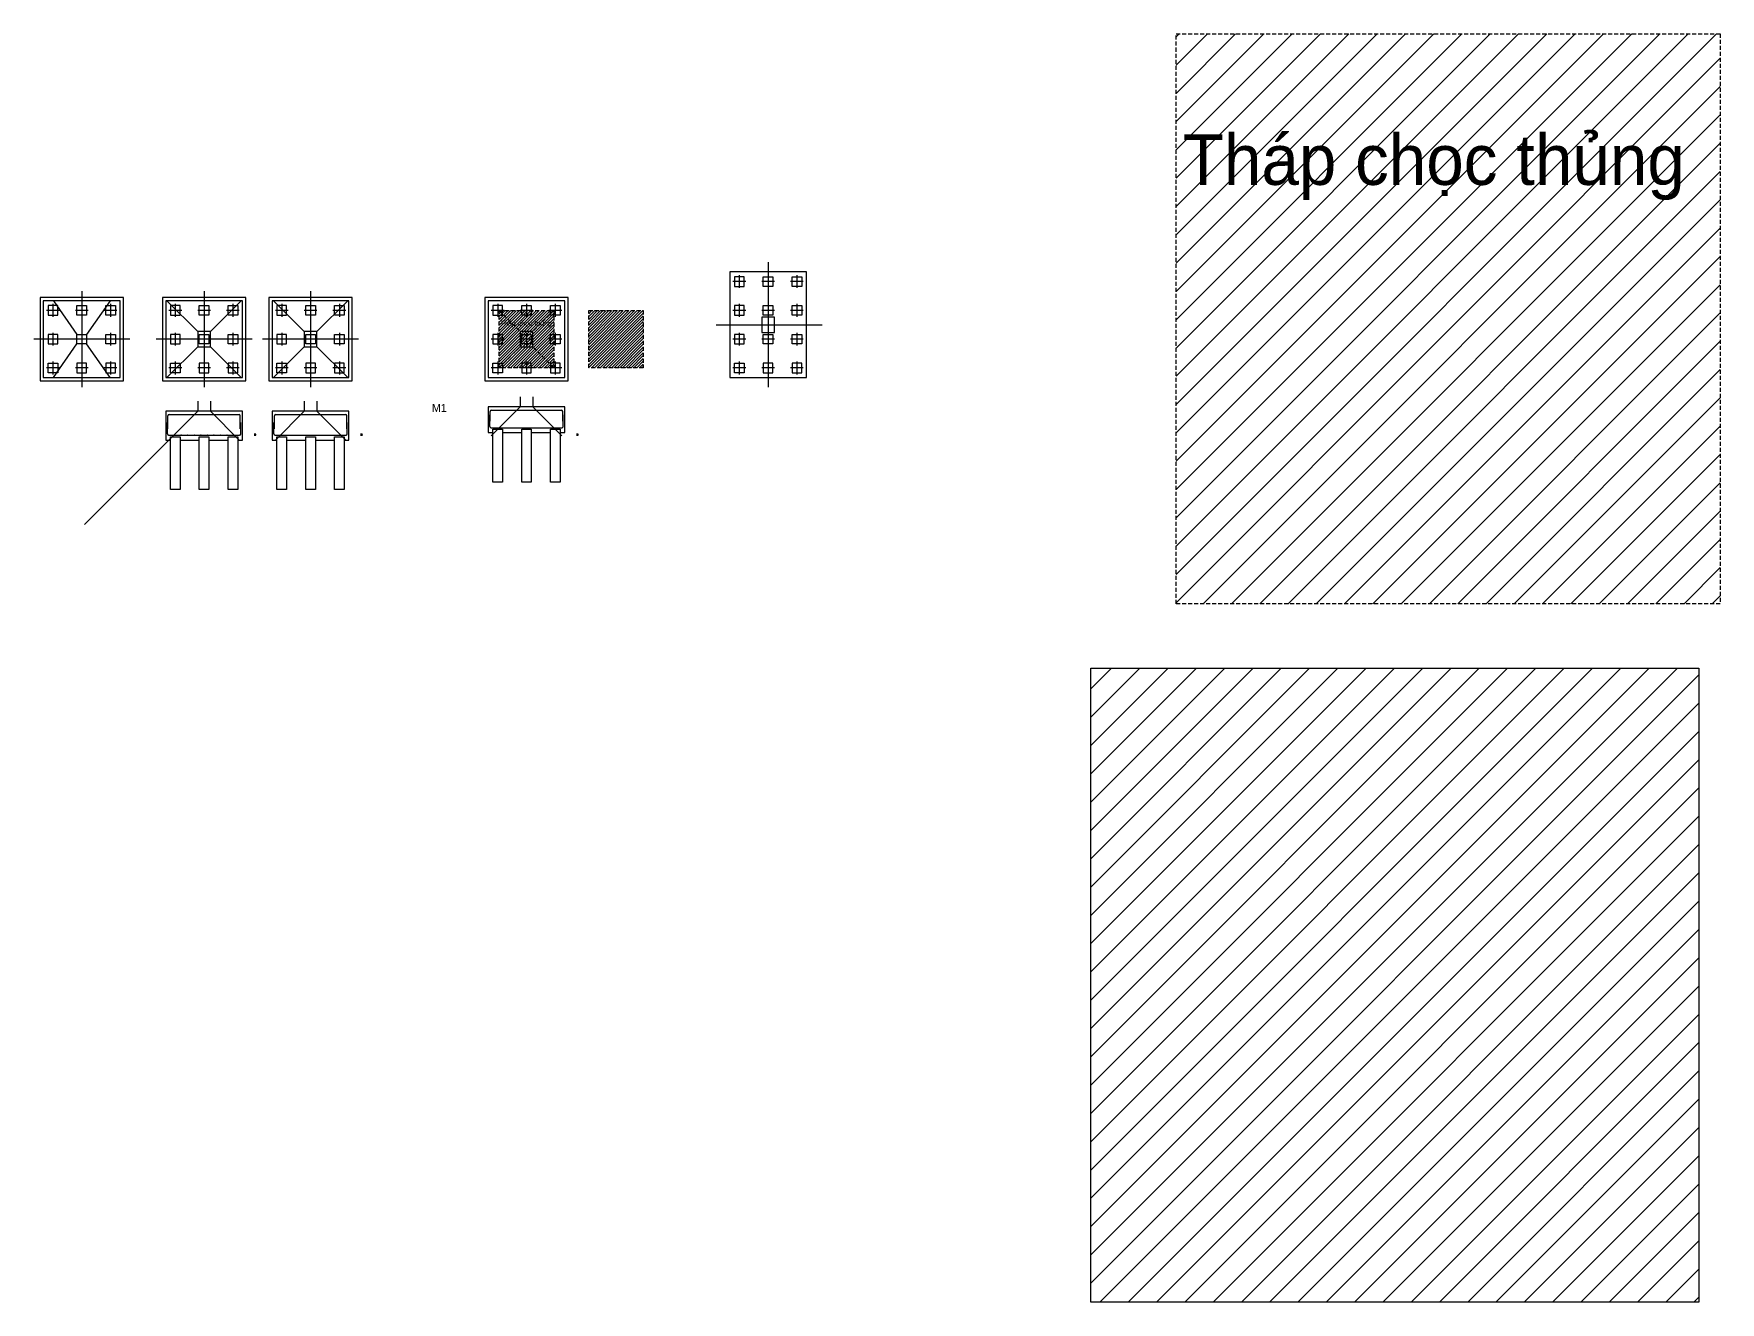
# Model space of a CAD drawing. Extents: x 394 to 18449, y -3793 to 677.
# Drawn here: x 6738 to 7265, y -1963 to -1566 of the extents above; entities that cross this region are included whole.
import ezdxf

# ---------------------------------------------------------------- set-up
doc = ezdxf.new("R2010")
doc.units = 0
doc.header["$MEASUREMENT"] = 0
doc.linetypes.add('CENTER2', pattern=[1.125, 0.75, -0.125, 0.125, -0.125])
doc.linetypes.add('HIDDEN', pattern=[0.375, 0.25, -0.125])
for name, color, linetype in [('DUT', 7, 'CENTER2'), ('TEXT', 7, 'CONTINUOUS'), ('THEP', 6, 'CONTINUOUS'), ('TUONG', 7, 'CONTINUOUS')]:
    doc.layers.add(name, color=color, linetype=linetype)
doc.styles.add('style1', font='VGOUDYN.TTF')

msp = doc.modelspace()

# ---------------------------------------------------------------- hatches: boundary and pattern name
at = {"layer": 'TUONG'}
h = msp.add_hatch(dxfattribs=at)
h.set_pattern_fill('ANSI31', color=9, scale=50, style=0)
h.set_pattern_definition([(45, (-62015.671, 14962.015), (-4.4194174, 4.4194174), [])])
h.paths.add_polyline_path([(7264.551, -1566.336), (7094.507, -1566.336), (7094.507, -1744.435), (7264.551, -1744.435)])
h = msp.add_hatch(dxfattribs=at)
h.set_pattern_fill('ANSI31', color=9, scale=5, style=0)
h.set_pattern_definition([(45, (-27.989, 0), (-0.44194174, 0.44194174), [])])
h.paths.add_polyline_path([(6900.033, -1652.835), (6883.029, -1652.835), (6883.029, -1670.645), (6900.033, -1670.645)])
h = msp.add_hatch(dxfattribs=at)
h.set_pattern_fill('ANSI31', color=256, scale=5, style=0)
h.paths.add_polyline_path([(6928.022, -1652.835), (6911.018, -1652.835), (6911.018, -1670.645), (6928.022, -1670.645)])
h = msp.add_hatch(dxfattribs=at)
h.set_pattern_fill('ANSI31', color=9, scale=50, style=0)
h.paths.add_polyline_path([(7257.874, -1764.474), (7067.829, -1764.474), (7067.829, -1962.573), (7257.874, -1962.573)])

# ---------------------------------------------------------------- linework, layer by layer
at = {"layer": 'DUT', "linetype": 'HIDDEN', "ltscale": 5}
for p, q in [((6883.029, -1652.835), (6889.529, -1659.335)), ((6900.033, -1652.835), (6893.533, -1659.335)), ((6883.029, -1670.645), (6889.529, -1664.145)), ((6900.033, -1670.645), (6893.533, -1664.145))]:
    msp.add_line(p, q, dxfattribs=at)
for points in [[(7264.551, -1744.435), (7094.507, -1744.435), (7094.507, -1566.336), (7264.551, -1566.336)], [(6900.033, -1670.645), (6883.029, -1670.645), (6883.029, -1652.835), (6900.033, -1652.835)], [(6928.022, -1670.645), (6911.018, -1670.645), (6911.018, -1652.835), (6928.022, -1652.835)]]:
    msp.add_lwpolyline(points, close=True, dxfattribs=at)
at = {"layer": 'THEP', "ltscale": 10}
for p, q in [((6779.473, -1689.699), (6779.473, -1685.639)), ((6779.873, -1685.239), (6801.711, -1685.239)), ((6802.111, -1689.699), (6802.111, -1685.639)), ((6812.755, -1689.699), (6812.755, -1685.639)), ((6813.155, -1685.239), (6834.993, -1685.239)), ((6835.393, -1689.699), (6835.393, -1685.639)), ((6880.054, -1688.993), (6880.054, -1685.418)), ((6880.212, -1687.352), (6880.212, -1684.292)), ((6880.612, -1683.892), (6902.45, -1683.892)), ((6902.85, -1687.352), (6902.85, -1684.292)), ((6903.008, -1688.993), (6903.008, -1685.418)), ((6779.315, -1691.34), (6779.315, -1687.765)), ((6802.269, -1691.34), (6802.269, -1687.765)), ((6812.597, -1691.34), (6812.597, -1687.765)), ((6835.551, -1691.34), (6835.551, -1687.765)), ((6880.454, -1689.393), (6902.608, -1689.393)), ((6779.715, -1691.74), (6801.869, -1691.74)), ((6812.997, -1691.74), (6835.151, -1691.74))]:
    msp.add_line(p, q, dxfattribs=at)
at = {"layer": 'THEP', "ltscale": 10, "const_width": 0.135}
for points in [[(6779.545, -1691.573, 1), (6779.68, -1691.573, 1)], [(6781.541, -1691.573, 1), (6781.676, -1691.573, 1)], [(6783.581, -1691.573, 1), (6783.716, -1691.573, 1)], [(6785.621, -1691.573, 1), (6785.756, -1691.573, 1)], [(6787.661, -1691.573, 1), (6787.796, -1691.573, 1)], [(6789.701, -1691.573, 1), (6789.836, -1691.573, 1)], [(6791.741, -1691.573, 1), (6791.876, -1691.573, 1)], [(6793.781, -1691.573, 1), (6793.916, -1691.573, 1)], [(6795.821, -1691.573, 1), (6795.956, -1691.573, 1)], [(6797.861, -1691.573, 1), (6797.996, -1691.573, 1)], [(6799.901, -1691.573, 1), (6800.036, -1691.573, 1)], [(6801.897, -1691.573, 1), (6802.032, -1691.573, 1)]]:
    msp.add_lwpolyline(points, format="xyb", close=True, dxfattribs=at)
at = {"layer": 'THEP', "ltscale": 10}
for points in [[(6806.412, -1691.74), (6806.807, -1691.74, 1), (6806.807, -1691.412), (6806.416, -1691.412)], [(6839.694, -1691.74), (6840.089, -1691.74, 1), (6840.089, -1691.412), (6839.698, -1691.412)], [(6907.151, -1691.74), (6907.546, -1691.74, 1), (6907.546, -1691.412), (6907.155, -1691.412)]]:
    msp.add_lwpolyline(points, format="xyb", dxfattribs=at)
for centre, start, end in [((6779.873, -1685.639), 90, 180), ((6801.711, -1685.639), 0, 90), ((6813.155, -1685.639), 90, 180), ((6834.993, -1685.639), 0, 90), ((6880.612, -1684.292), 90, 180), ((6902.45, -1684.292), 0, 90), ((6779.715, -1691.34), 180, 270), ((6801.869, -1691.34), 270, 360), ((6812.997, -1691.34), 180, 270), ((6835.151, -1691.34), 270, 360), ((6880.454, -1688.993), 180, 270), ((6902.608, -1688.993), 270, 360)]:
    msp.add_arc(centre, 0.4, start, end, dxfattribs=at)
at = {"layer": 'TUONG'}
for p, q in [((6967.034, -1637.729), (6967.034, -1676.723)), ((6960.034, -1643.74), (6956.034, -1643.74)), ((6958.034, -1641.74), (6958.034, -1645.74)), ((6969.034, -1643.74), (6965.034, -1643.74)), ((6967.034, -1641.74), (6967.034, -1645.74)), ((6978.034, -1643.74), (6974.034, -1643.74)), ((6976.034, -1641.74), (6976.034, -1645.74)), ((6752.564, -1646.74), (6752.564, -1676.74)), ((6790.792, -1646.74), (6790.792, -1676.74)), ((6824.074, -1646.74), (6824.074, -1676.74)), ((6745.564, -1652.74), (6741.564, -1652.74)), ((6743.564, -1650.74), (6743.564, -1654.74)), ((6743.712, -1649.74), (6751.064, -1660.24)), ((6754.564, -1652.74), (6750.564, -1652.74)), ((6752.564, -1650.74), (6752.564, -1654.74)), ((6761.416, -1649.74), (6754.064, -1660.24)), ((6763.564, -1652.74), (6759.564, -1652.74)), ((6761.564, -1650.74), (6761.564, -1654.74)), ((6779.195, -1649.74), (6788.79, -1659.335)), ((6783.792, -1652.74), (6779.792, -1652.74)), ((6781.792, -1650.74), (6781.792, -1654.74)), ((6792.792, -1652.74), (6788.792, -1652.74)), ((6790.792, -1650.74), (6790.792, -1654.74)), ((6802.389, -1649.74), (6792.794, -1659.335)), ((6801.792, -1652.74), (6797.792, -1652.74)), ((6799.792, -1650.74), (6799.792, -1654.74)), ((6812.477, -1649.74), (6822.072, -1659.335)), ((6817.074, -1652.74), (6813.074, -1652.74)), ((6815.074, -1650.74), (6815.074, -1654.74)), ((6826.074, -1652.74), (6822.074, -1652.74)), ((6824.074, -1650.74), (6824.074, -1654.74)), ((6835.671, -1649.74), (6826.076, -1659.335)), ((6835.074, -1652.74), (6831.074, -1652.74)), ((6833.074, -1650.74), (6833.074, -1654.74)), ((6884.531, -1652.74), (6880.531, -1652.74)), ((6882.531, -1650.74), (6882.531, -1654.74)), ((6893.531, -1652.74), (6889.531, -1652.74)), ((6891.531, -1650.74), (6891.531, -1654.74)), ((6902.531, -1652.74), (6898.531, -1652.74)), ((6900.531, -1650.74), (6900.531, -1654.74)), ((6960.034, -1652.74), (6956.034, -1652.74)), ((6958.034, -1650.74), (6958.034, -1654.74)), ((6969.034, -1652.74), (6965.034, -1652.74)), ((6967.034, -1650.74), (6967.034, -1654.74)), ((6978.034, -1652.74), (6974.034, -1652.74)), ((6976.034, -1650.74), (6976.034, -1654.74)), ((6743.564, -1659.74), (6743.564, -1663.74)), ((6752.564, -1659.74), (6752.564, -1663.74)), ((6761.564, -1659.74), (6761.564, -1663.74)), ((6781.792, -1659.74), (6781.792, -1663.74)), ((6790.792, -1659.74), (6790.792, -1663.74)), ((6799.792, -1659.74), (6799.792, -1663.74)), ((6815.074, -1659.74), (6815.074, -1663.74)), ((6824.074, -1659.74), (6824.074, -1663.74)), ((6833.074, -1659.74), (6833.074, -1663.74)), ((6882.531, -1659.74), (6882.531, -1663.74)), ((6891.531, -1659.74), (6891.531, -1663.74)), ((6900.531, -1659.74), (6900.531, -1663.74)), ((6950.81, -1657.24), (6983.942, -1657.24)), ((6958.034, -1659.74), (6958.034, -1663.74)), ((6967.034, -1659.74), (6967.034, -1663.74)), ((6976.034, -1659.74), (6976.034, -1663.74)), ((6767.564, -1661.74), (6737.564, -1661.74)), ((6745.564, -1661.74), (6741.564, -1661.74)), ((6743.712, -1673.74), (6751.064, -1663.24)), ((6754.564, -1661.74), (6750.564, -1661.74)), ((6761.416, -1673.74), (6754.064, -1663.24)), ((6763.564, -1661.74), (6759.564, -1661.74)), ((6805.792, -1661.74), (6775.792, -1661.74)), ((6779.195, -1673.74), (6788.79, -1664.145)), ((6783.792, -1661.74), (6779.792, -1661.74)), ((6792.792, -1661.74), (6788.792, -1661.74)), ((6802.389, -1673.74), (6792.794, -1664.145)), ((6801.792, -1661.74), (6797.792, -1661.74)), ((6839.074, -1661.74), (6809.074, -1661.74)), ((6812.477, -1673.74), (6822.072, -1664.145)), ((6817.074, -1661.74), (6813.074, -1661.74)), ((6826.074, -1661.74), (6822.074, -1661.74)), ((6835.671, -1673.74), (6826.076, -1664.145)), ((6835.074, -1661.74), (6831.074, -1661.74)), ((6884.531, -1661.74), (6880.531, -1661.74)), ((6893.531, -1661.74), (6889.531, -1661.74)), ((6902.531, -1661.74), (6898.531, -1661.74)), ((6960.034, -1661.74), (6956.034, -1661.74)), ((6969.034, -1661.74), (6965.034, -1661.74)), ((6978.034, -1661.74), (6974.034, -1661.74)), ((6743.564, -1668.74), (6743.564, -1672.74)), ((6752.564, -1668.74), (6752.564, -1672.74)), ((6761.564, -1668.74), (6761.564, -1672.74)), ((6781.792, -1668.74), (6781.792, -1672.74)), ((6790.792, -1668.74), (6790.792, -1672.74)), ((6799.792, -1668.74), (6799.792, -1672.74)), ((6815.074, -1668.74), (6815.074, -1672.74)), ((6824.074, -1668.74), (6824.074, -1672.74)), ((6833.074, -1668.74), (6833.074, -1672.74)), ((6882.531, -1668.74), (6882.531, -1672.74)), ((6891.531, -1668.74), (6891.531, -1672.74)), ((6900.531, -1668.74), (6900.531, -1672.74)), ((6958.034, -1668.74), (6958.034, -1672.74)), ((6967.034, -1668.74), (6967.034, -1672.74)), ((6976.034, -1668.74), (6976.034, -1672.74)), ((6745.564, -1670.74), (6741.564, -1670.74)), ((6754.564, -1670.74), (6750.564, -1670.74)), ((6763.564, -1670.74), (6759.564, -1670.74)), ((6783.792, -1670.74), (6779.792, -1670.74)), ((6792.792, -1670.74), (6788.792, -1670.74)), ((6801.792, -1670.74), (6797.792, -1670.74)), ((6817.074, -1670.74), (6813.074, -1670.74)), ((6826.074, -1670.74), (6822.074, -1670.74)), ((6835.074, -1670.74), (6831.074, -1670.74)), ((6884.531, -1670.74), (6880.531, -1670.74)), ((6893.531, -1670.74), (6889.531, -1670.74)), ((6902.531, -1670.74), (6898.531, -1670.74)), ((6960.034, -1670.74), (6956.034, -1670.74)), ((6969.034, -1670.74), (6965.034, -1670.74)), ((6978.034, -1670.74), (6974.034, -1670.74)), ((6889.529, -1679.752), (6889.529, -1682.893)), ((6893.529, -1679.752), (6893.529, -1682.893)), ((6753.434, -1719.595), (6788.79, -1684.24)), ((6779.79, -1693.24), (6788.79, -1684.24)), ((6788.79, -1681.099), (6788.79, -1684.24)), ((6792.79, -1681.099), (6792.79, -1684.24)), ((6801.794, -1693.24), (6792.794, -1684.24)), ((6802.792, -1693.24), (6802.792, -1684.24)), ((6813.072, -1693.24), (6822.072, -1684.24)), ((6822.072, -1681.099), (6822.072, -1684.24)), ((6826.072, -1681.099), (6826.072, -1684.24)), ((6835.076, -1693.24), (6826.076, -1684.24)), ((6836.074, -1693.24), (6836.074, -1684.24)), ((6880.529, -1691.893), (6889.529, -1682.893)), ((6902.533, -1691.893), (6893.533, -1682.893)), ((6903.531, -1690.893), (6903.531, -1682.893))]:
    msp.add_line(p, q, dxfattribs=at)
for points in [[(6955.034, -1673.74), (6979.034, -1673.74), (6979.034, -1640.74), (6955.034, -1640.74)], [(6956.534, -1645.24), (6959.534, -1645.24), (6959.534, -1642.24), (6956.534, -1642.24)], [(6968.534, -1645.24), (6965.534, -1645.24), (6965.534, -1642.24), (6968.534, -1642.24)], [(6977.534, -1645.24), (6974.534, -1645.24), (6974.534, -1642.24), (6977.534, -1642.24)], [(6739.564, -1674.74), (6765.564, -1674.74), (6765.564, -1648.74), (6739.564, -1648.74)], [(6777.792, -1674.74), (6803.792, -1674.74), (6803.792, -1648.74), (6777.792, -1648.74)], [(6811.074, -1674.74), (6837.074, -1674.74), (6837.074, -1648.74), (6811.074, -1648.74)], [(6878.531, -1674.74), (6904.531, -1674.74), (6904.531, -1648.74), (6878.531, -1648.74)], [(6740.564, -1673.74), (6764.564, -1673.74), (6764.564, -1649.74), (6740.564, -1649.74)], [(6742.064, -1654.24), (6745.064, -1654.24), (6745.064, -1651.24), (6742.064, -1651.24)], [(6754.064, -1654.24), (6751.064, -1654.24), (6751.064, -1651.24), (6754.064, -1651.24)], [(6763.064, -1654.24), (6760.064, -1654.24), (6760.064, -1651.24), (6763.064, -1651.24)], [(6778.792, -1673.74), (6802.792, -1673.74), (6802.792, -1649.74), (6778.792, -1649.74)], [(6780.292, -1654.24), (6783.292, -1654.24), (6783.292, -1651.24), (6780.292, -1651.24)], [(6792.292, -1654.24), (6789.292, -1654.24), (6789.292, -1651.24), (6792.292, -1651.24)], [(6801.292, -1654.24), (6798.292, -1654.24), (6798.292, -1651.24), (6801.292, -1651.24)], [(6812.074, -1673.74), (6836.074, -1673.74), (6836.074, -1649.74), (6812.074, -1649.74)], [(6813.574, -1654.24), (6816.574, -1654.24), (6816.574, -1651.24), (6813.574, -1651.24)], [(6825.574, -1654.24), (6822.574, -1654.24), (6822.574, -1651.24), (6825.574, -1651.24)], [(6834.574, -1654.24), (6831.574, -1654.24), (6831.574, -1651.24), (6834.574, -1651.24)], [(6879.531, -1673.74), (6903.531, -1673.74), (6903.531, -1649.74), (6879.531, -1649.74)], [(6881.031, -1654.24), (6884.031, -1654.24), (6884.031, -1651.24), (6881.031, -1651.24)], [(6893.031, -1654.24), (6890.031, -1654.24), (6890.031, -1651.24), (6893.031, -1651.24)], [(6902.031, -1654.24), (6899.031, -1654.24), (6899.031, -1651.24), (6902.031, -1651.24)], [(6956.534, -1654.24), (6959.534, -1654.24), (6959.534, -1651.24), (6956.534, -1651.24)], [(6968.534, -1654.24), (6965.534, -1654.24), (6965.534, -1651.24), (6968.534, -1651.24)], [(6977.534, -1654.24), (6974.534, -1654.24), (6974.534, -1651.24), (6977.534, -1651.24)], [(6788.792, -1664.145), (6792.792, -1664.145), (6792.792, -1659.335), (6788.792, -1659.335)], [(6822.074, -1664.145), (6826.074, -1664.145), (6826.074, -1659.335), (6822.074, -1659.335)], [(6889.531, -1664.145), (6893.531, -1664.145), (6893.531, -1659.335), (6889.531, -1659.335)], [(6965.034, -1659.631), (6969.034, -1659.631), (6969.034, -1654.821), (6965.034, -1654.821)], [(6742.064, -1663.24), (6745.064, -1663.24), (6745.064, -1660.24), (6742.064, -1660.24)], [(6754.064, -1663.24), (6751.064, -1663.24), (6751.064, -1660.24), (6754.064, -1660.24)], [(6763.064, -1663.24), (6760.064, -1663.24), (6760.064, -1660.24), (6763.064, -1660.24)], [(6780.292, -1663.24), (6783.292, -1663.24), (6783.292, -1660.24), (6780.292, -1660.24)], [(6792.292, -1663.24), (6789.292, -1663.24), (6789.292, -1660.24), (6792.292, -1660.24)], [(6801.292, -1663.24), (6798.292, -1663.24), (6798.292, -1660.24), (6801.292, -1660.24)], [(6813.574, -1663.24), (6816.574, -1663.24), (6816.574, -1660.24), (6813.574, -1660.24)], [(6825.574, -1663.24), (6822.574, -1663.24), (6822.574, -1660.24), (6825.574, -1660.24)], [(6834.574, -1663.24), (6831.574, -1663.24), (6831.574, -1660.24), (6834.574, -1660.24)], [(6881.031, -1663.24), (6884.031, -1663.24), (6884.031, -1660.24), (6881.031, -1660.24)], [(6893.031, -1663.24), (6890.031, -1663.24), (6890.031, -1660.24), (6893.031, -1660.24)], [(6902.031, -1663.24), (6899.031, -1663.24), (6899.031, -1660.24), (6902.031, -1660.24)], [(6956.534, -1663.24), (6959.534, -1663.24), (6959.534, -1660.24), (6956.534, -1660.24)], [(6968.534, -1663.24), (6965.534, -1663.24), (6965.534, -1660.24), (6968.534, -1660.24)], [(6977.534, -1663.24), (6974.534, -1663.24), (6974.534, -1660.24), (6977.534, -1660.24)], [(6742.064, -1669.24), (6745.064, -1669.24), (6745.064, -1672.24), (6742.064, -1672.24)], [(6754.064, -1669.24), (6751.064, -1669.24), (6751.064, -1672.24), (6754.064, -1672.24)], [(6763.064, -1669.24), (6760.064, -1669.24), (6760.064, -1672.24), (6763.064, -1672.24)], [(6780.292, -1669.24), (6783.292, -1669.24), (6783.292, -1672.24), (6780.292, -1672.24)], [(6792.292, -1669.24), (6789.292, -1669.24), (6789.292, -1672.24), (6792.292, -1672.24)], [(6801.292, -1669.24), (6798.292, -1669.24), (6798.292, -1672.24), (6801.292, -1672.24)], [(6813.574, -1669.24), (6816.574, -1669.24), (6816.574, -1672.24), (6813.574, -1672.24)], [(6825.574, -1669.24), (6822.574, -1669.24), (6822.574, -1672.24), (6825.574, -1672.24)], [(6834.574, -1669.24), (6831.574, -1669.24), (6831.574, -1672.24), (6834.574, -1672.24)], [(6881.031, -1669.24), (6884.031, -1669.24), (6884.031, -1672.24), (6881.031, -1672.24)], [(6893.031, -1669.24), (6890.031, -1669.24), (6890.031, -1672.24), (6893.031, -1672.24)], [(6902.031, -1669.24), (6899.031, -1669.24), (6899.031, -1672.24), (6902.031, -1672.24)], [(6956.534, -1669.24), (6959.534, -1669.24), (6959.534, -1672.24), (6956.534, -1672.24)], [(6968.534, -1669.24), (6965.534, -1669.24), (6965.534, -1672.24), (6968.534, -1672.24)], [(6977.534, -1669.24), (6974.534, -1669.24), (6974.534, -1672.24), (6977.534, -1672.24)], [(6881.031, -1689.893), (6884.031, -1689.893), (6884.031, -1706.394), (6881.031, -1706.394)], [(6890.031, -1689.893), (6893.031, -1689.893), (6893.031, -1706.394), (6890.031, -1706.394)], [(6899.031, -1689.893), (6902.031, -1689.893), (6902.031, -1706.394), (6899.031, -1706.394)], [(6780.292, -1692.24), (6783.292, -1692.24), (6783.292, -1708.741), (6780.292, -1708.741)], [(6789.292, -1692.24), (6792.292, -1692.24), (6792.292, -1708.741), (6789.292, -1708.741)], [(6798.292, -1692.24), (6801.292, -1692.24), (6801.292, -1708.741), (6798.292, -1708.741)], [(6813.574, -1692.24), (6816.574, -1692.24), (6816.574, -1708.741), (6813.574, -1708.741)], [(6822.574, -1692.24), (6825.574, -1692.24), (6825.574, -1708.741), (6822.574, -1708.741)], [(6831.574, -1692.24), (6834.574, -1692.24), (6834.574, -1708.741), (6831.574, -1708.741)], [(7067.829, -1764.474), (7257.874, -1764.474), (7257.874, -1962.573), (7067.829, -1962.573)]]:
    msp.add_lwpolyline(points, close=True, dxfattribs=at)
for points in [[(6801.292, -1693.24), (6802.792, -1693.24), (6802.792, -1684.24), (6778.792, -1684.24), (6778.792, -1693.24), (6780.292, -1693.24)], [(6834.574, -1693.24), (6836.074, -1693.24), (6836.074, -1684.24), (6812.074, -1684.24), (6812.074, -1693.24), (6813.574, -1693.24)], [(6902.031, -1690.893), (6903.531, -1690.893), (6903.531, -1682.893), (6879.531, -1682.893), (6879.531, -1690.893), (6881.031, -1690.893)], [(6884.031, -1690.893), (6890.031, -1690.893)], [(6893.031, -1690.893), (6899.031, -1690.893)], [(6783.292, -1693.24), (6789.292, -1693.24)], [(6792.292, -1693.24), (6798.292, -1693.24)], [(6816.574, -1693.24), (6822.574, -1693.24)], [(6825.574, -1693.24), (6831.574, -1693.24)]]:
    msp.add_lwpolyline(points, dxfattribs=at)

# ---------------------------------------------------------------- texts
at = {"layer": 'TEXT', "ltscale": 10, "style": 'style1'}
for s, height, p in [('Thaùp choïc thuûng', 15.75, (7096.584, -1613.547)), ('Thaùp choïc thuûng', 1.575, (6883.236, -1657.556)), ('M1', 2.5, (6861.973, -1684.457))]:
    msp.add_text(s, height=height, dxfattribs=at).set_placement(p)

doc.saveas('drawing.dxf')
